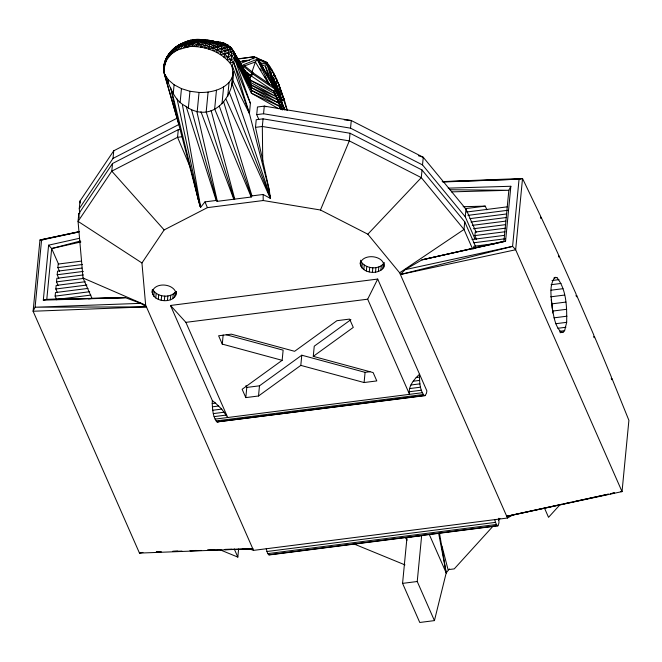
<?xml version="1.0" encoding="UTF-8"?>
<svg xmlns="http://www.w3.org/2000/svg" width="662" height="662" viewBox="0 0 662 662"><rect width="100%" height="100%" fill="white"/><g stroke="black" fill="none" stroke-linecap="round" stroke-linejoin="round"><path stroke-width="0.99" d="M275.797 96.098L275.814 89.775L267.216 62.567L254.142 56.758L237.054 58.935M212.221 403.53L212.353 400.618L170.498 305.463L377.696 279.058L426.874 390.878L426.493 393.228L425.103 395.636L217.004 421.926C212.783 416.961 212.659 409.745 212.221 403.53L215.514 403.117L221.712 409.108L227.736 417.507L185.881 322.353L170.498 305.463M425.103 395.636L424.193 395.528C419.551 389.695 419.451 381.37 419.543 374.212C414.23 379.334 407.792 386.36 409.53 394.345L367.675 299.191L377.696 279.058M566.68 322.328C566.887 307.276 566.672 289.791 556.924 277.552L554.996 277.32C548.467 285.587 551.62 297.809 552.083 307.565C553.854 315.956 554.706 325.729 561.053 332.092L562.973 332.316L564.62 330.669L566.68 322.328L555.708 323.726M278.735 108.75L251.37 93.176L251.543 87.715L249.872 80.003L233.322 50.966C228.961 42.492 218.361 42.641 210.243 40.523C201.612 39.24 192.41 38.495 184.293 42.351C171.814 46.911 160.038 61.094 164.706 74.492C169.952 85.828 173.709 100.798 186.113 106.383L216.184 200.454L217.335 201.331L251.212 197.019L251.932 195.902L263.137 194.471L270.311 198.368L269.384 190.706L255.491 127.361L256.227 119.723L263.062 118.854L350.049 133.252L422.033 170.002L464.741 221.82L475.779 246.909M79.399 231.526L39.96 239.992L33.1 311.248L146.41 306.862L140.7 303.345L125.408 297.685L43.311 300.143L48.607 245.172L79.597 238.254M48.607 245.172L51.677 248.548L46.779 299.447L43.311 300.143M56.766 299.82L55.136 296.121L55.484 292.554L87.988 288.417M57.453 292.695L55.823 288.996L56.171 285.43L85.241 281.731M58.14 285.57L56.51 281.871L56.858 278.305L83.321 274.937M58.827 278.445L57.197 274.747L57.544 271.18L81.939 268.069M59.514 271.321L57.884 267.622L58.223 264.055L81.583 261.076M180.238 129.404L178.285 129.653L112.515 163.522L78.786 213.735L78.05 221.373L83.031 277.999L92.026 298.446M79.73 213.793L79.275 208.646L80.011 201.016L113.74 150.795L176.771 118.341M112.515 163.522L111.787 171.152L78.05 221.373L141.941 262.971L145.657 305.141L253.521 550.387L507.497 518.023L512.967 514.846L562.179 504.187M79.275 208.646L113.012 158.425L113.74 150.795M168.09 82.965L168.388 79.862L164.73 74.293M176.315 291.603C176.522 305.141 149.984 302.799 152.326 289.617M152.533 294.35L152.972 289.824C157.432 297.246 170.581 298.579 175.844 291.47M153.791 296.262L154.229 291.743M173.237 93.665L174.089 84.761L168.388 79.862M155.752 297.95L156.191 293.423M158.284 299.282L158.715 294.764M180.105 102.618L181.454 88.65L174.089 84.761M161.205 300.184L161.644 295.666M178.285 129.653L177.548 137.291L190.424 167.602M178.955 122.652L178.773 124.564L113.012 158.425M164.333 300.589L164.772 296.063M167.445 300.465L167.875 295.939M233.322 72.348C234.34 96.569 213.603 122.652 188.347 108.03L189.961 91.273L181.454 88.65M170.324 299.828L170.755 295.302M172.782 298.711L173.212 294.185M174.644 297.197L175.082 292.678M175.794 295.393L176.142 291.776M197.185 111.779L199.047 92.44C212.717 93.052 232.221 87.847 233.396 71.579M208.091 92.084L206.18 111.952L234.298 199.295M214.604 109.561L216.466 90.222M222.002 103.744L223.615 86.979M227.695 96.553L229.044 82.585M231.518 86.242L232.379 77.33M226.247 334.74L283.129 350.148L282.144 360.327L222.275 344.108L223.16 334.947M269.384 190.706L249.417 113.533L250.393 103.355L234.613 58.554L234.489 54.607L233.322 50.966C210.864 32.877 164.308 35.541 163.63 71.562L178.301 122.594L200.007 206.13L200.677 207.239L204.98 201.885L216.184 200.454M258.751 119.259L256.715 114.634L257.452 106.996L264.287 106.127L351.274 120.525L423.258 157.275L465.965 209.093L476.185 232.329M263.062 118.854L262.326 126.483L262.74 161.379M256.715 114.634L263.55 113.765L264.287 106.127L266.107 106.781M369.967 371.73L365.085 372.35L301.781 355.204L300.805 365.383L258.503 395.992L245.809 397.605L246.785 387.427L245.974 385.574M220.065 549.808L237.832 557.098L238.601 549.03M258.503 395.992L259.487 385.814L301.781 355.204M300.805 365.383L364.1 382.537L376.802 380.915L373.136 372.582L313.267 356.363L314.251 346.185L350.918 319.647M350.049 133.252L349.313 140.882L320.458 210.003L263.211 200.528L207.421 207.636L164.143 229.921L141.941 262.971M475.043 239.032L465.237 216.731L422.522 164.904L350.537 128.163L351.274 120.525L344.281 119.847M360.136 264.006C362.238 252.619 385.408 255.218 383.861 267.059C378.904 275.855 359.723 273.348 360.31 262.193M360.484 262.028L360.658 260.216M360.608 266.016L361.038 261.49C365.598 269.086 379.417 270.353 384.299 262.541L383.861 267.059M361.866 267.928L362.296 263.41M363.827 269.616L364.257 265.09M366.351 270.957L366.789 266.43M369.28 271.85L369.719 267.332M372.408 272.256L372.838 267.729M364.1 382.537L365.085 372.35M375.511 272.132L375.95 267.613M378.391 271.494L378.829 266.968M380.849 270.377L381.287 265.859M382.719 268.871L383.149 264.345M422.033 170.002L421.297 177.631L367.832 234.191L320.458 210.003M422.522 164.904L423.258 157.275L418.401 155.744M402.57 583.379L406.981 537.577L421.644 535.707L417.234 581.509L434.429 620.608L419.766 622.479L402.57 583.379L417.234 581.509M464.741 221.82L464.004 229.449L472.594 248.97M465.237 216.731L465.965 209.093M473.611 248.953L473.868 246.281L494.919 243.599M476.524 239.296L474.894 235.589L475.242 232.031L505.313 228.2M442.175 181.603L522.525 178.492L515.665 249.756L400.394 274.498L405.127 269.649L421.893 259.901L505.561 241.241L510.849 186.27L448.215 188.14M233.098 74.674L232.014 65.919L233.703 62.625L234.613 58.554L228.44 53.324L221.464 48.914L209.978 44.131L202.018 42.31L190.275 41.797L179.981 45.124L174.205 48.69L171.69 53.788L167.436 58.719L165.939 61.541L164.292 67.714L164.507 74.318L178.301 122.594L170.606 87.624M170.97 51.686L169.522 53.2L171.69 53.788L177.441 49.998L188.198 46.861C188.67 39.075 196.962 38.396 202.92 40.034M152.061 292.339C154.387 281.656 173.99 283.237 176.142 293.415M163.804 66.258L164.168 70.983L163.63 71.562L165.814 77.255M163.961 65.579L166.452 57.983L170.49 52.513L167.635 55.774L169.364 56.129C170.25 51.288 174.114 47.962 178.169 45.628M280.34 108.932L277.982 100.028L275.251 93.921L249.872 80.003L250.881 75.518L252.652 72.29L243.268 64.793L258.106 58.893L266.248 62.112L274.473 87.549L284.635 109.106M252.652 72.29L253.43 73.134L253.174 74.268L248.813 77.611L249.872 80.003L273.514 91.025L282.326 110.008M434.429 620.608L446.205 572.92L439.444 532.86M166.609 58.521L164.002 64.471L163.688 68.236L164.292 67.714L164.871 61.425L167.66 56.353M251.792 72.472L255.383 61.971L257.204 59.249L273.572 86.929L258.106 58.893L256.037 57.288L240.116 63.61M179.774 45.405L179.046 44.933L190.193 40.349L199.047 40.382L206.561 41.425L214.058 43.435L221.331 46.357L228.2 50.113L234.489 54.607L251.237 85.067L277.982 100.028L251.543 87.715L234.555 56.584L251.585 90.421L279.877 106.458L280.465 109.048M165.053 62.195L164.168 65L164.879 64.553L166.079 58.521L167.9 55.385M510.849 186.27L508.846 190.292L503.947 241.191L421.893 259.901M165.285 60.705L165.061 61.889L165.939 61.541C166.923 56.775 169.687 52.008 173.659 49.038M167.486 57.056L168.413 55.5M266.215 548.765L267.688 553.631L269.36 554.938L497.948 525.81L498.958 522.881L498.858 518.238M166.452 57.983L166.369 58.926L167.436 58.719C171.599 47.556 185.914 42.947 197.061 44.04C211.029 45.314 224.501 52 233.703 62.625L250.393 103.355M268.218 68.095L269.227 66.705L267.216 62.567M269.326 71.066L270.841 68.98L268.59 64.57M275.21 89.287L270.94 73.639L272.446 71.554L270.204 66.845M278.007 95.882L272.545 76.511L274.051 74.417L271.817 69.419M279.861 99.267L274.134 79.655L275.64 77.562L273.423 72.282M282.757 105.63L275.706 83.073L277.212 80.979L275.011 75.435M284.006 108.833L277.246 86.739L278.76 84.653L276.584 78.844M169.414 53.986L170.49 52.513M429.216 534.308L446.205 572.92L449.366 568.915M189.58 41.061L190.193 40.349L191.591 40.332M493.033 526.191L454.264 568.881L448.05 569.668L441.943 545.951M498.569 520.092L499.959 518.561M559.208 505.586L548.541 517.328L544.512 508.143M217.914 422.033L218.7 421.247M232.014 65.919C222.275 51.264 202.051 44.371 184.549 47.068L192.328 46.075L188.198 46.861M210.822 40.895L216.391 41.888L217.277 43.022L217.74 47.06L216.64 52.455L228.2 50.113L230.31 49.054L231.179 47.78L248.813 77.611L231.179 47.78C218.162 40.399 201.438 37.022 188.306 46.274L181.951 43.435L179.981 45.124L177.441 49.998L173.858 48.558L176.564 46.704M282.144 360.327L242.143 389.281L245.809 397.605M313.267 356.363L353.276 327.417L349.61 319.084L336.908 320.706L294.615 351.307L231.311 334.161L218.609 335.783L222.275 344.108M507.497 518.023L399.633 272.777L464.004 229.449L421.297 177.631L349.313 140.882L262.326 126.483L255.491 127.361M284.61 109.66L275.814 89.775L273.514 91.025L244.212 71.19M269.864 71.926L275.706 83.073L281.54 100.235L283.841 98.986L278.131 82.518L284.255 99.606L287.267 110.132M282.906 96.966L284.255 99.606L281.954 100.856L277.246 86.523M174.338 48.492L175.984 47.664M254.142 56.758L237.079 59.199M244.485 65.902L255.383 61.971L269.153 84.678M172.31 50.436L171.615 50.66L174.396 51.735L176.969 46.779L179.046 44.933L184.384 47.548L185.294 44.851L188.306 41.127L190.275 41.797L195.34 40.225L201.058 39.596M178.972 45.082L181.28 44.354M281.722 109.313L279.033 103.214L251.585 90.421L234.613 58.554L230.955 59.663L226.942 59.729C231.336 52.372 226.255 41.615 217.798 42.054C210.384 41.449 202.953 43.51 196.275 46.621L199.047 40.382L200.056 39.612L204.095 39.753L194.123 41.673L189.059 44.04L185.046 42.161L183.225 43.733L180.784 48.599L176.34 46.638M58.653 264.411L51.677 248.548L80.458 240.985M423.448 259.463L505.561 241.241M400.394 274.498L512.587 246.372L515.665 249.756L622.04 491.609L506.769 516.352L512.967 514.846M183.482 43.179L181.554 43.626L182.05 44.114M51.677 248.548L80.88 241.969M78.786 231.915L39.96 239.992L43.047 239.793M506.769 516.352L608.361 494.2M610.372 493.761L614.394 492.884L610.381 493.744M78.919 231.948L41.574 240.033L35.103 307.218L33.1 311.248L139.475 553.101L252.785 548.724L242.383 548.765M405.127 269.649L512.587 246.372L519.058 179.187L522.525 178.492L540.515 215.944L540.879 218.352L541.003 216.995L549.468 235.109L558.405 254.564L558.769 257.03L558.902 255.648L576.205 294.333L576.072 295.691L576.561 296.799L576.693 295.451L593.888 335.237L593.756 336.594L594.244 337.703L594.377 336.387L602.693 356.106L611.456 377.249L611.332 378.606L611.82 379.723L611.945 378.432L628.9 420.353L622.04 491.609L620.426 491.568M564.181 503.749L571.215 502.226M573.226 501.788L608.378 494.175M193.221 40.134L198.046 39.596L200.553 40.125M519.488 179.112L522.525 178.492M139.475 553.101L142.942 552.414M186.957 41.938L184.293 42.351L184.45 42.956M242.466 60.912L247.489 60.267M238.461 61.69L249.508 60.283M182.431 136.67L177.548 137.291L111.787 171.152L164.143 229.921M465.204 208.679L485.263 206.122L486.884 209.821M466.652 212.014L507.274 206.834M57.884 267.622L82.46 264.486M467.943 215.365L507.886 210.276M469.987 218.625L506.579 213.958M57.197 274.747L83.387 271.403M471.046 222.01L506.306 217.517M472.287 225.37L505.876 221.091M56.51 281.871L83.693 278.404M473.413 228.746L505.627 224.641M55.823 288.996L86.904 285.032M474.894 235.589L504.974 231.758M472.014 239.478L504.518 235.341M55.136 296.121L89.684 291.719M473.702 242.78L505.197 238.767M55.798 299.555L90.884 295.087M88.543 298.901L91.546 298.521M185.881 322.353L367.675 299.191M553.928 277.932L556.924 277.552M552 280.522L558.985 279.637M551.065 284.71L561.045 283.435M550.991 290.221L562.965 288.69M550.652 296.833L564.62 295.053M551.189 299.845L551.918 303.858L565.886 302.079M552.795 313.043L552.712 311.066L566.68 309.286M553.986 317.843L566.953 316.196M557.909 328.278L565.886 327.26M559.638 331.306L564.62 330.669M559.978 332.705L562.973 332.316M246.785 387.427L259.487 385.814M416.125 377.547L419.418 377.133M212.353 406.824L218.7 406.013M413.196 381.229L419.543 380.418M212.734 410.25L221.712 409.108M410.945 384.994L419.923 383.852M213.338 413.593L224.335 412.194M409.53 388.594L420.527 387.196M214.124 416.621L226.387 415.057M409.05 391.78L421.313 390.216M215.034 419.129L422.232 392.723M216.019 420.933L423.208 394.535M217.004 421.926L424.193 395.528M266.869 551.512L495.457 522.384L497.137 525.694L497.948 525.81M267.688 553.631L496.268 524.503M268.557 554.822L497.137 525.694M187.172 41.259L188.778 41.127M442.853 181.984L519.058 179.187L443.093 181.744M140.7 303.345L35.103 307.218L146.41 306.862M160.37 551.769L156.273 551.926L161.42 551.794M172.674 551.322L177.797 551.132M190.102 550.685L196.25 550.453M207.529 550.039L214.703 549.783M224.956 549.402L232.13 549.137M172.716 551.413L181.951 551.098M190.168 550.825L201.455 550.445M207.62 550.238L220.959 549.791M225.063 549.65L252.785 548.724M451.459 191.872L508.846 190.292L450.069 189.746M463.127 206.726L485.263 206.122M124.307 297.586L46.779 299.447L125.408 297.685M198.046 39.596L196.655 39.521L194.123 41.673L192.187 46.555L202.018 42.31L210.408 41.077L213.321 41.135L213.859 41.954L213.9 45.463L212.759 50.593L224.832 48.136L228.332 46.332L228.133 45.181L224.327 43.287L219.916 42.169L223.003 43.419L204.608 47.887L207.165 40.059L210.243 40.523L210.408 41.077L208.729 49.071L225.419 45.016L225.585 44.246L224.327 43.287L217.939 42.36C225.436 42.269 226.255 51.768 223.781 57.048L227.91 56.874L234.489 54.607L251.543 87.715L279.033 103.214M243.268 68.956L247.514 75.344L250.881 75.518L243.211 69.386M193.321 39.637L196.937 40.084M209.084 40.721L203.491 39.902L200.437 47.068L209.978 44.131L220.405 42.682L218.112 42.401M189.961 91.273L199.047 92.44M263.55 113.765L350.537 128.163M259.992 62.716L267.845 64.702L272.446 71.554L278.76 84.653L287.118 110.455M255.035 57.685L253.141 57.155L253.397 58.901M248.54 548.541L253.521 550.387M222.192 42.914C230.939 44.702 233.959 55.426 229.78 62.617L233.703 62.625L249.417 113.533L232.387 79.754M353.417 543.734L404.978 564.893M83.031 277.999L145.657 305.141M217.798 42.054L219.436 42.79C222.573 45.91 221.398 50.833 220.33 54.607L228.44 53.324L233.322 50.966L250.683 82.485L276.716 96.925L251.237 85.067L233.909 52.786L250.683 82.485M253.43 73.134L275.169 87.864L285.082 110.016M279.877 106.458L251.37 93.176L234.613 58.554M260.332 63.949L265.454 66.374L274.473 87.549L267.845 64.702M250.881 75.518L245.974 73.201L240.711 64.578M261.589 66.308L258.106 58.893L266.885 64.098L265.454 66.374L269.459 79.87M275.814 89.775L253.174 74.268L240.885 64.222M186.113 106.383L188.347 108.03M212.353 400.618L215.514 403.117M284.221 109.859L280.365 106.45L282.657 105.25L276.368 96.859M215.175 41.524L215.82 42.169M367.832 234.191L399.633 272.777M405.326 537.602L407.113 540.142M283.841 98.986L284.255 99.606M229.755 47.73L228.133 45.181L229.209 46.911M240.571 64.711L241.647 66.407M230.74 48.227L229.656 46.481L231.237 49.062M236.69 57.851L247.514 75.344M235.97 56.824L237.029 58.546M238.601 61.127L239.661 62.857M260.174 68.798L261.209 70.52M264.817 76.527L265.843 78.24M248.813 77.611L232.254 49.369L249.872 80.003M258.106 58.893L274.473 87.549M276.203 96.842L280.009 105.506M257.204 59.249L269.517 84.562M275.417 95.254L273.514 91.025L277.85 99.83L275.251 93.921M225.999 99.192L270.311 198.368M276.211 97.041L277.461 99.863M278.288 101.749L279.952 105.506M282.111 109.189L278.793 101.658L280.39 107.633M234.166 548.773L237.832 557.098M204.98 201.885L207.421 207.636M275.706 83.073L277.246 86.739M273.629 84.198L276.824 92.705M214.852 109.429L251.212 197.019M229.317 92.382L270.452 197.897M200.95 111.721L233.785 199.237M232.254 65.687L249.417 113.533M219.304 106.127L251.601 196.597M281.458 106.251L282.451 109.156M231.957 83.172L270.51 197.144M274.134 79.655L282.649 105.796M272.545 76.511L279.256 98.199M270.94 73.639L276.542 92.026M223.574 101.609L251.932 195.902M191.517 109.669L216.788 201.033M211.104 110.43L234.753 199.113M171.657 90.851L200.007 206.13M494.804 519.637L495.457 522.384M232.031 65.72L232.718 68.649M196.887 111.721L217.335 201.331M194.727 184.127L198.269 199.775M177.118 99.035L200.363 206.825M438.674 533.398L446.205 572.92M278.76 84.653L281.54 100.235M182.422 104.745L200.677 207.239M551.918 303.858L552.712 311.066M80.011 201.016L80.193 203.069M78.786 213.735L79.15 217.856M263.137 194.471L263.211 200.528"/></g></svg>
